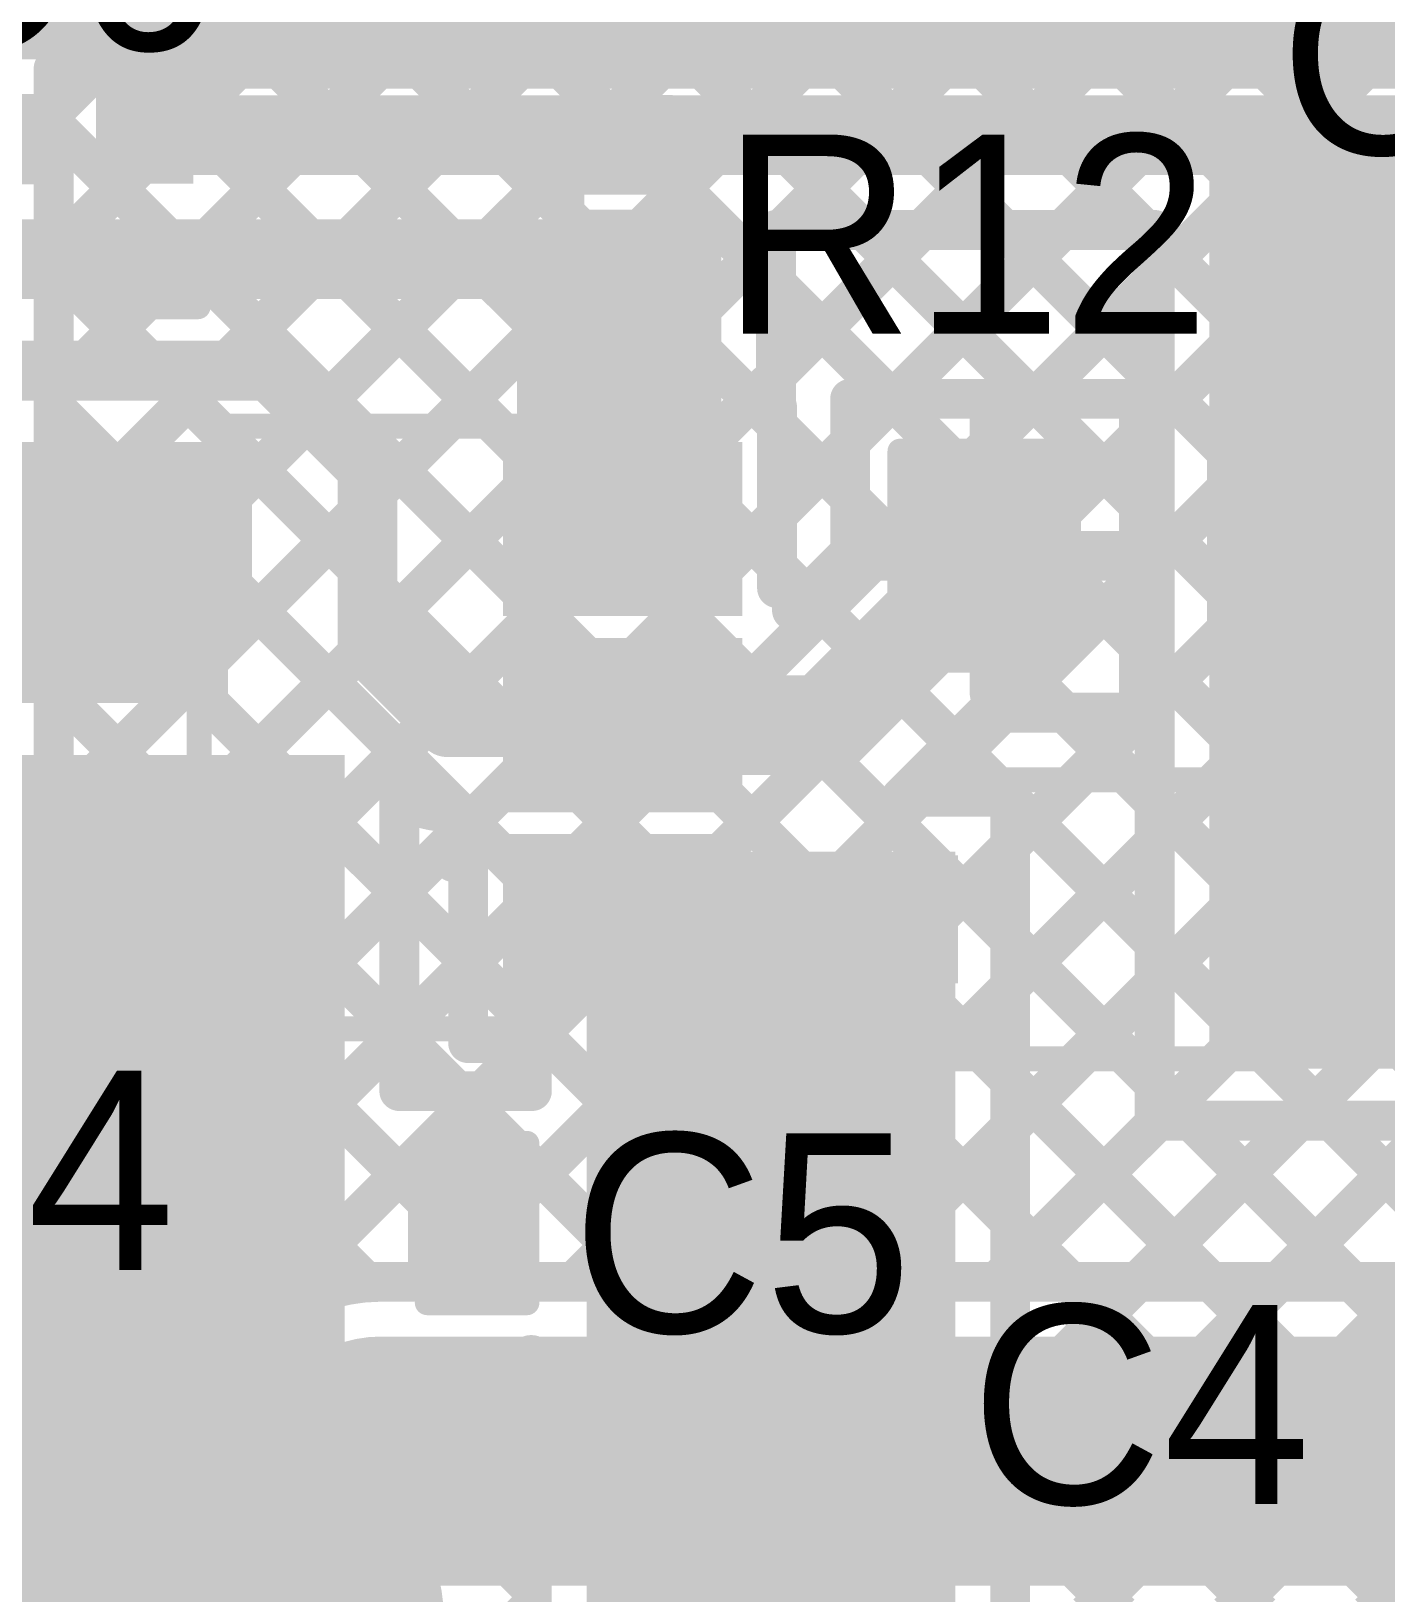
# Model space of a CAD drawing. Header units: millimetres. Extents: x 3.9 to 7.44, y 1.03 to 3.16.
# Drawn here: x 6.0355 to 6.3074, y 2.3202 to 2.6337 of the extents above; entities that cross this region are included whole.
import ezdxf

# ---------------------------------------------------------------- set-up
doc = ezdxf.new("R2010")
doc.units = ezdxf.units.MM
doc.header["$MEASUREMENT"] = 0
for name, color, linetype in [('BottomLayer', 5, 'Continuous'), ('MultiLayer', 9, 'Continuous'), ('TopLayer', 1, 'Continuous'), ('TopOverlay', 2, 'Continuous'), ('TopPaste', 8, 'Continuous'), ('TopSolder', 216, 'Continuous'), ('ViaHoleLayer', 16, 'Continuous')]:
    doc.layers.add(name, color=color, linetype=linetype)

# ---------------------------------------------------------------- blocks, each defined once
blk = doc.blocks.new('SOT23_5_12')
at = {"layer": 'TopLayer'}
for points in [[(-0.06921, 0.05287), (-0.06921, 0.02587), (-0.02921, 0.05287), (-0.02921, 0.02587)], [(0.02921, 0.05287), (0.02921, 0.02587), (0.06921, 0.05287), (0.06921, 0.02587)], [(-0.06921, 0.0135), (-0.06921, -0.0135), (-0.02921, 0.0135), (-0.02921, -0.0135)], [(-0.06921, -0.02587), (-0.06921, -0.05287), (-0.02921, -0.02587), (-0.02921, -0.05287)], [(0.02921, -0.02587), (0.02921, -0.05287), (0.06921, -0.02587), (0.06921, -0.05287)]]:
    blk.add_solid(points, dxfattribs=at)
at = {"layer": 'TopOverlay'}
for points, const_width in [([(-0.05019, 0.065, 1), (-0.05581, 0.065, 1)], 0.01), ([(-0.05831, 0.065, 1), (-0.05331, 0.065, 1)], 0.005), ([(-0.05269, 0.065, 1), (-0.04769, 0.065, 1)], 0.005), ([(-0.02881, 0.06102, 1), (-0.02631, 0.06102, 1)], 0.0025), ([(0.03221, 0.06102, 1), (0.03471, 0.06102, 1)], 0.0025), ([(0.03454, 0.01437, 1), (0.03704, 0.01437, 1)], 0.0025), ([(0.03454, -0.01319, 1), (0.03704, -0.01319, 1)], 0.0025), ([(-0.02981, -0.06002, 1), (-0.02731, -0.06002, 1)], 0.0025), ([(0.03121, -0.06002, 1), (0.03371, -0.06002, 1)], 0.0025)]:
    blk.add_lwpolyline(points, format="xyb", close=True, dxfattribs=dict(at, const_width=const_width))
at = {"layer": 'TopOverlay', "const_width": 0.005}
for points in [[(0.03346, 0.06102), (-0.02756, 0.06102)], [(0.03579, 0.01437), (0.03579, -0.01319)], [(0.03246, -0.06002), (-0.02856, -0.06002)]]:
    blk.add_lwpolyline(points, dxfattribs=at)
at = {"layer": 'TopPaste'}
for points in [[(-0.06921, 0.05287), (-0.06921, 0.02587), (-0.02921, 0.05287), (-0.02921, 0.02587)], [(0.02921, 0.05287), (0.02921, 0.02587), (0.06921, 0.05287), (0.06921, 0.02587)], [(-0.06921, 0.0135), (-0.06921, -0.0135), (-0.02921, 0.0135), (-0.02921, -0.0135)], [(-0.06921, -0.02587), (-0.06921, -0.05287), (-0.02921, -0.02587), (-0.02921, -0.05287)], [(0.02921, -0.02587), (0.02921, -0.05287), (0.06921, -0.02587), (0.06921, -0.05287)]]:
    blk.add_solid(points, dxfattribs=at)
at = {"layer": 'TopSolder'}
for points in [[(-0.07321, 0.05687), (-0.07321, 0.02187), (-0.02521, 0.05687), (-0.02521, 0.02187)], [(0.02521, 0.05687), (0.02521, 0.02187), (0.07321, 0.05687), (0.07321, 0.02187)], [(-0.07321, 0.0175), (-0.07321, -0.0175), (-0.02521, 0.0175), (-0.02521, -0.0175)], [(-0.07321, -0.02187), (-0.07321, -0.05687), (-0.02521, -0.02187), (-0.02521, -0.05687)], [(0.02521, -0.02187), (0.02521, -0.05687), (0.07321, -0.02187), (0.07321, -0.05687)]]:
    blk.add_solid(points, dxfattribs=at)
blk = doc.blocks.new('R___0201_20')
at = {"layer": 'TopLayer'}
for points in [[(-0.01614, -0.00728), (-0.00551, -0.00728), (-0.01614, 0.00728), (-0.00551, 0.00728)], [(0.00551, -0.00728), (0.01614, -0.00728), (0.00551, 0.00728), (0.01614, 0.00728)]]:
    blk.add_solid(points, dxfattribs=at)
at = {"layer": 'TopOverlay', "const_width": 0.005}
for points in [[(-0.019, 0.01), (-0.019, -0.01)], [(-0.019, 0.01), (0.019, 0.01)], [(0.019, 0.01), (0.019, -0.01)], [(-0.019, -0.01), (0.019, -0.01)]]:
    blk.add_lwpolyline(points, dxfattribs=at)
at = {"layer": 'TopOverlay', "const_width": 0.0025}
for points in [[(-0.02025, 0.01, 1), (-0.01775, 0.01, 1)], [(-0.02025, 0.01, 1), (-0.01775, 0.01, 1)], [(0.01775, 0.01, 1), (0.02025, 0.01, 1)], [(0.01775, 0.01, 1), (0.02025, 0.01, 1)], [(-0.02025, -0.01, 1), (-0.01775, -0.01, 1)], [(-0.02025, -0.01, 1), (-0.01775, -0.01, 1)], [(0.01775, -0.01, 1), (0.02025, -0.01, 1)], [(0.01775, -0.01, 1), (0.02025, -0.01, 1)]]:
    blk.add_lwpolyline(points, format="xyb", close=True, dxfattribs=at)
at = {"layer": 'TopPaste'}
for points in [[(-0.01614, -0.00728), (-0.00551, -0.00728), (-0.01614, 0.00728), (-0.00551, 0.00728)], [(0.00551, -0.00728), (0.01614, -0.00728), (0.00551, 0.00728), (0.01614, 0.00728)]]:
    blk.add_solid(points, dxfattribs=at)
at = {"layer": 'TopSolder'}
for points in [[(-0.02014, -0.01128), (-0.00151, -0.01128), (-0.02014, 0.01128), (-0.00151, 0.01128)], [(0.00151, -0.01128), (0.02014, -0.01128), (0.00151, 0.01128), (0.02014, 0.01128)]]:
    blk.add_solid(points, dxfattribs=at)
blk = doc.blocks.new('SPM5012T_100M_LR_24')
at = {"layer": 'TopLayer'}
for points in [[(-0.11417, -0.05512), (-0.05906, -0.05512), (-0.11417, 0.05512), (-0.05906, 0.05512)], [(0.05906, -0.05512), (0.11417, -0.05512), (0.05906, 0.05512), (0.11417, 0.05512)]]:
    blk.add_solid(points, dxfattribs=at)
at = {"layer": 'TopOverlay', "const_width": 0.005}
for points in [[(-0.108, 0.102), (-0.108, 0.066)], [(0.108, 0.102), (-0.108, 0.102)], [(0.108, 0.102), (0.108, 0.066)], [(-0.108, -0.065), (-0.108, -0.102)], [(0.108, -0.065), (0.108, -0.102)], [(0.108, -0.102), (-0.108, -0.102)]]:
    blk.add_lwpolyline(points, dxfattribs=at)
at = {"layer": 'TopOverlay'}
for points, const_width in [([(-0.10925, 0.102, 1), (-0.10675, 0.102, 1)], 0.0025), ([(-0.10925, 0.102, 1), (-0.10675, 0.102, 1)], 0.0025), ([(0.10675, 0.102, 1), (0.10925, 0.102, 1)], 0.0025), ([(0.10675, 0.102, 1), (0.10925, 0.102, 1)], 0.0025), ([(-0.10925, 0.066, 1), (-0.10675, 0.066, 1)], 0.0025), ([(0.10675, 0.066, 1), (0.10925, 0.066, 1)], 0.0025), ([(-0.10925, -0.065, 1), (-0.10675, -0.065, 1)], 0.0025), ([(-0.08617, -0.071, 1), (-0.09783, -0.071, 1)], 0.01), ([(0.10675, -0.065, 1), (0.10925, -0.065, 1)], 0.0025), ([(-0.10033, -0.071, 1), (-0.09533, -0.071, 1)], 0.005), ([(-0.08867, -0.071, 1), (-0.08367, -0.071, 1)], 0.005), ([(-0.10925, -0.102, 1), (-0.10675, -0.102, 1)], 0.0025), ([(-0.10925, -0.102, 1), (-0.10675, -0.102, 1)], 0.0025), ([(0.10675, -0.102, 1), (0.10925, -0.102, 1)], 0.0025), ([(0.10675, -0.102, 1), (0.10925, -0.102, 1)], 0.0025)]:
    blk.add_lwpolyline(points, format="xyb", close=True, dxfattribs=dict(at, const_width=const_width))
at = {"layer": 'TopPaste'}
for points in [[(-0.11417, -0.05512), (-0.05906, -0.05512), (-0.11417, 0.05512), (-0.05906, 0.05512)], [(0.05906, -0.05512), (0.11417, -0.05512), (0.05906, 0.05512), (0.11417, 0.05512)]]:
    blk.add_solid(points, dxfattribs=at)
at = {"layer": 'TopSolder'}
for points in [[(-0.11817, -0.05912), (-0.05506, -0.05912), (-0.11817, 0.05912), (-0.05506, 0.05912)], [(0.05506, -0.05912), (0.11817, -0.05912), (0.05506, 0.05912), (0.11817, 0.05912)]]:
    blk.add_solid(points, dxfattribs=at)
blk = doc.blocks.new('SDM2U20SD3_7_26')
at = {"layer": 'TopLayer'}
for points in [[(-0.02992, 0.00886), (-0.05315, 0.00886), (-0.02992, -0.00886), (-0.05315, -0.00886)], [(0.05315, 0.00886), (0.02992, 0.00886), (0.05315, -0.00886), (0.02992, -0.00886)]]:
    blk.add_solid(points, dxfattribs=at)
at = {"layer": 'TopOverlay', "const_width": 0.005}
for points in [[(-0.036, 0.017), (-0.036, 0.028)], [(-0.036, 0.028), (0.04, 0.028)], [(-0.036, -0.028), (-0.036, -0.017)], [(-0.036, -0.028), (0.04, -0.028)]]:
    blk.add_lwpolyline(points, dxfattribs=at)
at = {"layer": 'TopOverlay', "const_width": 0.0025}
for points in [[(-0.03725, 0.028, 1), (-0.03475, 0.028, 1)], [(-0.03725, 0.028, 1), (-0.03475, 0.028, 1)], [(0.03875, 0.028, 1), (0.04125, 0.028, 1)], [(-0.03725, 0.017, 1), (-0.03475, 0.017, 1)], [(-0.03725, -0.017, 1), (-0.03475, -0.017, 1)], [(-0.03725, -0.028, 1), (-0.03475, -0.028, 1)], [(-0.03725, -0.028, 1), (-0.03475, -0.028, 1)], [(0.03875, -0.028, 1), (0.04125, -0.028, 1)]]:
    blk.add_lwpolyline(points, format="xyb", close=True, dxfattribs=at)
at = {"layer": 'TopOverlay'}
for points in [[(0.03998, 0.012), (0.07998, 0.012), (0.03998, 0.03), (0.07998, 0.03)], [(0.05598, -0.013), (0.07998, -0.013), (0.05598, 0.013), (0.07998, 0.013)], [(0.03998, -0.03), (0.07998, -0.03), (0.03998, -0.012), (0.07998, -0.012)]]:
    blk.add_solid(points, dxfattribs=at)
at = {"layer": 'TopPaste'}
for points in [[(-0.02992, 0.00886), (-0.05315, 0.00886), (-0.02992, -0.00886), (-0.05315, -0.00886)], [(0.05315, 0.00886), (0.02992, 0.00886), (0.05315, -0.00886), (0.02992, -0.00886)]]:
    blk.add_solid(points, dxfattribs=at)
at = {"layer": 'TopSolder'}
for points in [[(-0.02592, 0.01286), (-0.05715, 0.01286), (-0.02592, -0.01286), (-0.05715, -0.01286)], [(0.05715, 0.01286), (0.02592, 0.01286), (0.05715, -0.01286), (0.02592, -0.01286)]]:
    blk.add_solid(points, dxfattribs=at)
blk = doc.blocks.new('C__0603_29')
at = {"layer": 'TopLayer'}
for points in [[(-0.045, 0.0175), (-0.045, -0.0175), (-0.015, 0.0175), (-0.015, -0.0175)], [(0.015, 0.0175), (0.015, -0.0175), (0.045, 0.0175), (0.045, -0.0175)]]:
    blk.add_solid(points, dxfattribs=at)
at = {"layer": 'TopOverlay', "const_width": 0.005}
for points in [[(-0.049, 0.021), (-0.049, -0.021)], [(-0.018, 0.021), (-0.049, 0.021)], [(0.049, 0.021), (0.018, 0.021)], [(0.049, 0.021), (0.049, -0.021)], [(-0.018, -0.021), (-0.049, -0.021)], [(0.049, -0.021), (0.018, -0.021)]]:
    blk.add_lwpolyline(points, dxfattribs=at)
at = {"layer": 'TopOverlay', "const_width": 0.0025}
for points in [[(-0.05025, 0.021, 1), (-0.04775, 0.021, 1)], [(-0.05025, 0.021, 1), (-0.04775, 0.021, 1)], [(-0.01925, 0.021, 1), (-0.01675, 0.021, 1)], [(0.01675, 0.021, 1), (0.01925, 0.021, 1)], [(0.04775, 0.021, 1), (0.05025, 0.021, 1)], [(0.04775, 0.021, 1), (0.05025, 0.021, 1)], [(-0.05025, -0.021, 1), (-0.04775, -0.021, 1)], [(-0.05025, -0.021, 1), (-0.04775, -0.021, 1)], [(-0.01925, -0.021, 1), (-0.01675, -0.021, 1)], [(0.01675, -0.021, 1), (0.01925, -0.021, 1)], [(0.04775, -0.021, 1), (0.05025, -0.021, 1)], [(0.04775, -0.021, 1), (0.05025, -0.021, 1)]]:
    blk.add_lwpolyline(points, format="xyb", close=True, dxfattribs=at)
at = {"layer": 'TopPaste'}
for points in [[(-0.045, 0.0175), (-0.045, -0.0175), (-0.015, 0.0175), (-0.015, -0.0175)], [(0.015, 0.0175), (0.015, -0.0175), (0.045, 0.0175), (0.045, -0.0175)]]:
    blk.add_solid(points, dxfattribs=at)
at = {"layer": 'TopSolder'}
for points in [[(-0.04736, 0.01986), (-0.04736, -0.01986), (-0.01264, 0.01986), (-0.01264, -0.01986)], [(0.01264, 0.01986), (0.01264, -0.01986), (0.04736, 0.01986), (0.04736, -0.01986)]]:
    blk.add_solid(points, dxfattribs=at)
blk = doc.blocks.new('CAP_0201_30')
at = {"layer": 'TopLayer'}
for points in [[(-0.01772, -0.00591), (-0.00591, -0.00591), (-0.01772, 0.00591), (-0.00591, 0.00591)], [(0.00591, -0.00591), (0.01772, -0.00591), (0.00591, 0.00591), (0.01772, 0.00591)]]:
    blk.add_solid(points, dxfattribs=at)
at = {"layer": 'TopOverlay', "const_width": 0.005}
for points in [[(-0.008, 0.009), (-0.021, 0.009)], [(-0.021, -0.009), (-0.021, 0.009)], [(0.021, 0.009), (0.008, 0.009)], [(0.021, -0.009), (0.021, 0.009)], [(-0.008, -0.009), (-0.021, -0.009)], [(0.021, -0.009), (0.008, -0.009)]]:
    blk.add_lwpolyline(points, dxfattribs=at)
at = {"layer": 'TopOverlay', "const_width": 0.0025}
for points in [[(-0.02225, 0.009, 1), (-0.01975, 0.009, 1)], [(-0.02225, 0.009, 1), (-0.01975, 0.009, 1)], [(-0.00925, 0.009, 1), (-0.00675, 0.009, 1)], [(0.00675, 0.009, 1), (0.00925, 0.009, 1)], [(0.01975, 0.009, 1), (0.02225, 0.009, 1)], [(0.01975, 0.009, 1), (0.02225, 0.009, 1)], [(-0.02225, -0.009, 1), (-0.01975, -0.009, 1)], [(-0.02225, -0.009, 1), (-0.01975, -0.009, 1)], [(-0.00925, -0.009, 1), (-0.00675, -0.009, 1)], [(0.00675, -0.009, 1), (0.00925, -0.009, 1)], [(0.01975, -0.009, 1), (0.02225, -0.009, 1)], [(0.01975, -0.009, 1), (0.02225, -0.009, 1)]]:
    blk.add_lwpolyline(points, format="xyb", close=True, dxfattribs=at)
at = {"layer": 'TopPaste'}
for points in [[(-0.01772, -0.00591), (-0.00591, -0.00591), (-0.01772, 0.00591), (-0.00591, 0.00591)], [(0.00591, -0.00591), (0.01772, -0.00591), (0.00591, 0.00591), (0.01772, 0.00591)]]:
    blk.add_solid(points, dxfattribs=at)
at = {"layer": 'TopSolder'}
for points in [[(-0.01988, -0.00807), (-0.00374, -0.00807), (-0.01988, 0.00807), (-0.00374, 0.00807)], [(0.00374, -0.00807), (0.01988, -0.00807), (0.00374, 0.00807), (0.01988, 0.00807)]]:
    blk.add_solid(points, dxfattribs=at)
blk = doc.blocks.new('C__0402_31')
at = {"layer": 'TopLayer'}
for points in [[(-0.0095, -0.0125), (-0.0095, 0.0125), (-0.0275, -0.0125), (-0.0275, 0.0125)], [(0.0275, -0.0125), (0.0275, 0.0125), (0.0095, -0.0125), (0.0095, 0.0125)]]:
    blk.add_solid(points, dxfattribs=at)
at = {"layer": 'TopOverlay', "const_width": 0.005}
for points in [[(-0.031, 0.016), (-0.011, 0.016)], [(-0.031, -0.016), (-0.031, 0.016)], [(0.011, 0.016), (0.031, 0.016)], [(0.031, -0.016), (0.031, 0.016)], [(-0.031, -0.016), (-0.011, -0.016)], [(0.011, -0.016), (0.031, -0.016)]]:
    blk.add_lwpolyline(points, dxfattribs=at)
at = {"layer": 'TopOverlay', "const_width": 0.0025}
for points in [[(-0.03225, 0.016, 1), (-0.02975, 0.016, 1)], [(-0.03225, 0.016, 1), (-0.02975, 0.016, 1)], [(-0.01225, 0.016, 1), (-0.00975, 0.016, 1)], [(0.00975, 0.016, 1), (0.01225, 0.016, 1)], [(0.02975, 0.016, 1), (0.03225, 0.016, 1)], [(0.02975, 0.016, 1), (0.03225, 0.016, 1)], [(-0.03225, -0.016, 1), (-0.02975, -0.016, 1)], [(-0.03225, -0.016, 1), (-0.02975, -0.016, 1)], [(-0.01225, -0.016, 1), (-0.00975, -0.016, 1)], [(0.00975, -0.016, 1), (0.01225, -0.016, 1)], [(0.02975, -0.016, 1), (0.03225, -0.016, 1)], [(0.02975, -0.016, 1), (0.03225, -0.016, 1)]]:
    blk.add_lwpolyline(points, format="xyb", close=True, dxfattribs=at)
at = {"layer": 'TopPaste'}
for points in [[(-0.0095, -0.0125), (-0.0095, 0.0125), (-0.0275, -0.0125), (-0.0275, 0.0125)], [(0.0275, -0.0125), (0.0275, 0.0125), (0.0095, -0.0125), (0.0095, 0.0125)]]:
    blk.add_solid(points, dxfattribs=at)
at = {"layer": 'TopSolder'}
for points in [[(-0.00714, -0.01486), (-0.00714, 0.01486), (-0.02986, -0.01486), (-0.02986, 0.01486)], [(0.02986, -0.01486), (0.02986, 0.01486), (0.00714, -0.01486), (0.00714, 0.01486)]]:
    blk.add_solid(points, dxfattribs=at)
blk = doc.blocks.new('CAP_0201_32')
at = {"layer": 'TopLayer'}
for points in [[(-0.01772, -0.00591), (-0.00591, -0.00591), (-0.01772, 0.00591), (-0.00591, 0.00591)], [(0.00591, -0.00591), (0.01772, -0.00591), (0.00591, 0.00591), (0.01772, 0.00591)]]:
    blk.add_solid(points, dxfattribs=at)
at = {"layer": 'TopOverlay', "const_width": 0.005}
for points in [[(-0.021, 0.009), (-0.008, 0.009)], [(-0.021, -0.009), (-0.021, 0.009)], [(0.008, 0.009), (0.021, 0.009)], [(0.021, -0.009), (0.021, 0.009)], [(-0.021, -0.009), (-0.008, -0.009)], [(0.008, -0.009), (0.021, -0.009)]]:
    blk.add_lwpolyline(points, dxfattribs=at)
at = {"layer": 'TopOverlay', "const_width": 0.0025}
for points in [[(-0.02225, 0.009, 1), (-0.01975, 0.009, 1)], [(-0.02225, 0.009, 1), (-0.01975, 0.009, 1)], [(-0.00925, 0.009, 1), (-0.00675, 0.009, 1)], [(0.00675, 0.009, 1), (0.00925, 0.009, 1)], [(0.01975, 0.009, 1), (0.02225, 0.009, 1)], [(0.01975, 0.009, 1), (0.02225, 0.009, 1)], [(-0.02225, -0.009, 1), (-0.01975, -0.009, 1)], [(-0.02225, -0.009, 1), (-0.01975, -0.009, 1)], [(-0.00925, -0.009, 1), (-0.00675, -0.009, 1)], [(0.00675, -0.009, 1), (0.00925, -0.009, 1)], [(0.01975, -0.009, 1), (0.02225, -0.009, 1)], [(0.01975, -0.009, 1), (0.02225, -0.009, 1)]]:
    blk.add_lwpolyline(points, format="xyb", close=True, dxfattribs=at)
at = {"layer": 'TopPaste'}
for points in [[(-0.01772, -0.00591), (-0.00591, -0.00591), (-0.01772, 0.00591), (-0.00591, 0.00591)], [(0.00591, -0.00591), (0.01772, -0.00591), (0.00591, 0.00591), (0.01772, 0.00591)]]:
    blk.add_solid(points, dxfattribs=at)
at = {"layer": 'TopSolder'}
for points in [[(-0.01988, -0.00807), (-0.00374, -0.00807), (-0.01988, 0.00807), (-0.00374, 0.00807)], [(0.00374, -0.00807), (0.01988, -0.00807), (0.00374, 0.00807), (0.01988, 0.00807)]]:
    blk.add_solid(points, dxfattribs=at)

msp = doc.modelspace()

# ---------------------------------------------------------------- linework, layer by layer
at = {"layer": 'BottomLayer'}
for points, const_width in [([(6.04, 2.62624), (6.37185, 2.62624)], 0.008), ([(6.04, 2.41961), (6.24663, 2.62624)], 0.008), ([(6.04, 2.39133), (6.27491, 2.62624)], 0.008), ([(6.04, 2.4479), (6.21835, 2.62624)], 0.008), ([(6.04, 2.36304), (6.3032, 2.62624)], 0.008), ([(6.04, 2.50447), (6.16178, 2.62624)], 0.008), ([(6.04, 2.47618), (6.19006, 2.62624)], 0.008), ([(6.04, 2.6176), (6.04864, 2.62624)], 0.008), ([(6.04, 2.56103), (6.10521, 2.62624)], 0.008), ([(6.04, 2.53275), (6.13349, 2.62624)], 0.008), ([(6.04, 2.58932), (6.07692, 2.62624)], 0.008), ([(6.04, 2.34096), (6.04, 2.62624)], 0.008), ([(6.05703, 2.62624), (6.30064, 2.38263)], 0.008), ([(6.05855, 2.35331), (6.33148, 2.62624)], 0.008), ([(6.08531, 2.62624), (6.32892, 2.38263)], 0.008), ([(6.1136, 2.62624), (6.35721, 2.38263)], 0.008), ([(6.11616, 2.38263), (6.35977, 2.62624)], 0.008), ([(6.14188, 2.62624), (6.38549, 2.38263)], 0.008), ([(6.17017, 2.62624), (6.31285, 2.48355)], 0.008), ([(6.19845, 2.62624), (6.31689, 2.5078)], 0.008), ([(6.22674, 2.62624), (6.32978, 2.5232)], 0.008), ([(6.25502, 2.62624), (6.35005, 2.53121)], 0.008), ([(6.2833, 2.62624), (6.38455, 2.525)], 0.008), ([(6.14444, 2.38263), (6.37995, 2.61814)], 0.008), ([(6.04, 2.61499), (6.27236, 2.38263)], 0.008), ([(6.17273, 2.38263), (6.39409, 2.604)], 0.008), ([(6.04, 2.5867), (6.24407, 2.38263)], 0.008), ([(6.04, 2.55842), (6.21579, 2.38263)], 0.008), ([(6.04, 2.53013), (6.1875, 2.38263)], 0.008), ([(6.04, 2.50185), (6.15922, 2.38263)], 0.008), ([(6.20101, 2.38263), (6.31286, 2.49448)], 0.008), ([(6.04, 2.47357), (6.13093, 2.38263)], 0.008), ([(6.22929, 2.38263), (6.31688, 2.47022)], 0.008), ([(6.25758, 2.38263), (6.32976, 2.45481)], 0.008), ([(6.04, 2.44528), (6.10276, 2.38252)], 0.008), ([(6.28586, 2.38263), (6.35003, 2.4468)], 0.008), ([(6.04, 2.417), (6.08265, 2.37434)], 0.008), ([(6.04, 2.38871), (6.0684, 2.36031)], 0.008), ([(6.10563, 2.38263), (6.45329, 2.38263)], 0.008), ([(6.06251, 2.35442), (6.08013, 2.37204)], 0.008), ([(6.072, 2.313), (6.10563, 2.34663)], 0.05), ([(6.10563, 2.34663), (6.45329, 2.34663)], 0.05), ([(6.04, 2.36043), (6.05067, 2.34976)], 0.008)]:
    msp.add_lwpolyline(points, dxfattribs=dict(at, const_width=const_width))
for points, const_width in [([(6.038, 2.62624, 1), (6.042, 2.62624, 1)], 0.004), ([(6.038, 2.62624, 1), (6.042, 2.62624, 1)], 0.004), ([(6.04664, 2.62624, 1), (6.05064, 2.62624, 1)], 0.004), ([(6.05503, 2.62624, 1), (6.05903, 2.62624, 1)], 0.004), ([(6.07492, 2.62624, 1), (6.07892, 2.62624, 1)], 0.004), ([(6.08331, 2.62624, 1), (6.08731, 2.62624, 1)], 0.004), ([(6.10321, 2.62624, 1), (6.10721, 2.62624, 1)], 0.004), ([(6.1116, 2.62624, 1), (6.1156, 2.62624, 1)], 0.004), ([(6.13149, 2.62624, 1), (6.13549, 2.62624, 1)], 0.004), ([(6.13988, 2.62624, 1), (6.14388, 2.62624, 1)], 0.004), ([(6.15978, 2.62624, 1), (6.16378, 2.62624, 1)], 0.004), ([(6.16817, 2.62624, 1), (6.17217, 2.62624, 1)], 0.004), ([(6.18806, 2.62624, 1), (6.19206, 2.62624, 1)], 0.004), ([(6.19645, 2.62624, 1), (6.20045, 2.62624, 1)], 0.004), ([(6.21634, 2.62624, 1), (6.22035, 2.62624, 1)], 0.004), ([(6.22474, 2.62624, 1), (6.22874, 2.62624, 1)], 0.004), ([(6.24463, 2.62624, 1), (6.24863, 2.62624, 1)], 0.004), ([(6.25302, 2.62624, 1), (6.25702, 2.62624, 1)], 0.004), ([(6.27291, 2.62624, 1), (6.27691, 2.62624, 1)], 0.004), ([(6.2813, 2.62624, 1), (6.2853, 2.62624, 1)], 0.004), ([(6.3012, 2.62624, 1), (6.3052, 2.62624, 1)], 0.004), ([(6.038, 2.6176, 1), (6.042, 2.6176, 1)], 0.004), ([(6.038, 2.61499, 1), (6.042, 2.61499, 1)], 0.004), ([(6.038, 2.58932, 1), (6.042, 2.58932, 1)], 0.004), ([(6.038, 2.5867, 1), (6.042, 2.5867, 1)], 0.004), ([(6.038, 2.56103, 1), (6.042, 2.56103, 1)], 0.004), ([(6.038, 2.55842, 1), (6.042, 2.55842, 1)], 0.004), ([(6.038, 2.53275, 1), (6.042, 2.53275, 1)], 0.004), ([(6.038, 2.53013, 1), (6.042, 2.53013, 1)], 0.004), ([(6.038, 2.50447, 1), (6.042, 2.50447, 1)], 0.004), ([(6.038, 2.50185, 1), (6.042, 2.50185, 1)], 0.004), ([(6.038, 2.47618, 1), (6.042, 2.47618, 1)], 0.004), ([(6.038, 2.47357, 1), (6.042, 2.47357, 1)], 0.004), ([(6.038, 2.4479, 1), (6.042, 2.4479, 1)], 0.004), ([(6.038, 2.44528, 1), (6.042, 2.44528, 1)], 0.004), ([(6.038, 2.41961, 1), (6.042, 2.41961, 1)], 0.004), ([(6.038, 2.417, 1), (6.042, 2.417, 1)], 0.004), ([(6.038, 2.39133, 1), (6.042, 2.39133, 1)], 0.004), ([(6.038, 2.38871, 1), (6.042, 2.38871, 1)], 0.004), ([(6.10076, 2.38252, 1), (6.10476, 2.38252, 1)], 0.004), ([(6.10363, 2.38263, 1), (6.10763, 2.38263, 1)], 0.004), ([(6.10363, 2.38263, 1), (6.10763, 2.38263, 1)], 0.004), ([(6.10363, 2.38263, 1), (6.10763, 2.38263, 1)], 0.004), ([(6.11416, 2.38263, 1), (6.11816, 2.38263, 1)], 0.004), ([(6.12893, 2.38263, 1), (6.13293, 2.38263, 1)], 0.004), ([(6.14244, 2.38263, 1), (6.14644, 2.38263, 1)], 0.004), ([(6.15722, 2.38263, 1), (6.16122, 2.38263, 1)], 0.004), ([(6.17073, 2.38263, 1), (6.17473, 2.38263, 1)], 0.004), ([(6.1855, 2.38263, 1), (6.1895, 2.38263, 1)], 0.004), ([(6.19901, 2.38263, 1), (6.20301, 2.38263, 1)], 0.004), ([(6.21379, 2.38263, 1), (6.21779, 2.38263, 1)], 0.004), ([(6.22729, 2.38263, 1), (6.23129, 2.38263, 1)], 0.004), ([(6.24207, 2.38263, 1), (6.24607, 2.38263, 1)], 0.004), ([(6.25558, 2.38263, 1), (6.25958, 2.38263, 1)], 0.004), ([(6.27036, 2.38263, 1), (6.27435, 2.38263, 1)], 0.004), ([(6.28386, 2.38263, 1), (6.28786, 2.38263, 1)], 0.004), ([(6.29864, 2.38263, 1), (6.30264, 2.38263, 1)], 0.004), ([(6.08065, 2.37434, 1), (6.08465, 2.37434, 1)], 0.004), ([(6.07813, 2.37204, 1), (6.08213, 2.37204, 1)], 0.004), ([(6.07813, 2.37204, 1), (6.08213, 2.37204, 1)], 0.004), ([(6.07818, 2.37209, 1), (6.08218, 2.37209, 1)], 0.004), ([(6.09313, 2.34663, 1), (6.11813, 2.34663, 1)], 0.025), ([(6.09313, 2.34663, 1), (6.11813, 2.34663, 1)], 0.025), ([(6.038, 2.36304, 1), (6.042, 2.36304, 1)], 0.004), ([(6.038, 2.36043, 1), (6.042, 2.36043, 1)], 0.004), ([(6.0664, 2.36031, 1), (6.0704, 2.36031, 1)], 0.004), ([(6.06051, 2.35442, 1), (6.06451, 2.35442, 1)], 0.004), ([(6.06051, 2.35442, 1), (6.06451, 2.35442, 1)], 0.004), ([(6.05655, 2.35331, 1), (6.06055, 2.35331, 1)], 0.004), ([(6.04867, 2.34976, 1), (6.05267, 2.34976, 1)], 0.004), ([(6.038, 2.34096, 1), (6.042, 2.34096, 1)], 0.004), ([(6.038, 2.34096, 1), (6.042, 2.34096, 1)], 0.004), ([(6.05625, 2.313, 1), (6.08775, 2.313, 1)], 0.0315), ([(6.0595, 2.313, 1), (6.0845, 2.313, 1)], 0.025)]:
    msp.add_lwpolyline(points, format="xyb", close=True, dxfattribs=dict(at, const_width=const_width))
at = {"layer": 'BottomLayer', "const_width": 0.008}
for points in [[(6.08013, 2.37204, -0.199396), (6.10563, 2.38263)], [(6.08018, 2.37209, -0.198912), (6.10563, 2.38263)], [(6.04, 2.34096, -0.158161), (6.06251, 2.35442)]]:
    msp.add_lwpolyline(points, format="xyb", dxfattribs=at)
at = {"layer": 'MultiLayer', "const_width": 0.0315}
msp.add_lwpolyline([(6.05625, 2.313, 1), (6.08775, 2.313, 1)], format="xyb", close=True, dxfattribs=at)
at = {"layer": 'TopLayer'}
for points, const_width in [([(5.959, 2.61712), (6.04002, 2.61712)], 0.008), ([(6.0294, 2.607), (6.03952, 2.61712)], 0.008), ([(6.03786, 2.61712), (6.04002, 2.61497)], 0.008), ([(6.04002, 2.607), (6.04002, 2.61712)], 0.008), ([(6.15302, 2.61123), (6.154, 2.61025)], 0.01), ([(5.988, 2.607), (6.04002, 2.607)], 0.008), ([(6.185, 2.59384), (6.261, 2.59384)], 0.008), ([(6.185, 2.56461), (6.21423, 2.59384)], 0.008), ([(6.185, 2.55829), (6.185, 2.59384)], 0.008), ([(6.20257, 2.59384), (6.23649, 2.55992)], 0.008), ([(6.20859, 2.55992), (6.24251, 2.59384)], 0.008), ([(6.23086, 2.59384), (6.261, 2.56369)], 0.008), ([(6.261, 2.415), (6.261, 2.59384)], 0.008), ([(6.15302, 2.58761), (6.154, 2.58859)], 0.01), ([(6.185, 2.58312), (6.20821, 2.55992)], 0.008), ([(6.23687, 2.55992), (6.261, 2.58404)], 0.008), ([(6.009, 2.56559), (6.08341, 2.56559)], 0.012), ([(6.08341, 2.56559), (6.103, 2.546)], 0.012), ([(6.18521, 2.52192), (6.18521, 2.55829)], 0.008), ([(6.19988, 2.55992), (6.25788, 2.55992)], 0.008), ([(6.19988, 2.52912), (6.19988, 2.55992)], 0.008), ([(6.25788, 2.49692), (6.25788, 2.55992)], 0.008), ([(6.18521, 2.55463), (6.19988, 2.53996)], 0.008), ([(6.22888, 2.52842), (6.22888, 2.55592)], 0.01), ([(6.25788, 2.55264), (6.261, 2.55576)], 0.008), ([(6.18521, 2.53654), (6.19988, 2.55121)], 0.008), ([(6.103, 2.51), (6.103, 2.546)], 0.012), ([(6.25788, 2.53853), (6.261, 2.53541)], 0.008), ([(6.289, 2.45542), (6.289, 2.52842)], 0.025), ([(6.02179, 2.53379), (6.05579, 2.53379)], 0.012), ([(6.154, 2.534), (6.15421, 2.53379)], 0.01), ([(6.19488, 2.49442), (6.22888, 2.52842)], 0.02), ([(6.18821, 2.51745), (6.19988, 2.52912)], 0.008), ([(6.20388, 2.52842), (6.22888, 2.52842)], 0.01), ([(6.22888, 2.52842), (6.25388, 2.52842)], 0.01), ([(6.22888, 2.50092), (6.22888, 2.52842)], 0.01), ([(6.25788, 2.52436), (6.261, 2.52748)], 0.008), ([(6.18521, 2.52634), (6.19116, 2.5204)], 0.008), ([(6.18821, 2.51745), (6.18821, 2.52192)], 0.008), ([(6.103, 2.51), (6.119, 2.494)], 0.012), ([(6.25788, 2.51024), (6.261, 2.50712)], 0.008), ([(6.15421, 2.49442), (6.19488, 2.49442)], 0.02), ([(6.232, 2.47019), (6.261, 2.49919)], 0.008), ([(6.119, 2.494), (6.15379, 2.494)], 0.012), ([(6.15379, 2.494), (6.15421, 2.49442)], 0.012), ([(6.21016, 2.48), (6.22708, 2.49692)], 0.008), ([(6.21352, 2.48), (6.23044, 2.49692)], 0.008), ([(6.22708, 2.49692), (6.25788, 2.49692)], 0.008), ([(6.24292, 2.49692), (6.261, 2.47884)], 0.008), ([(6.22086, 2.4907), (6.23156, 2.48)], 0.008), ([(6.10939, 2.42092), (6.10939, 2.47998)], 0.008), ([(6.21016, 2.48), (6.232, 2.48)], 0.008), ([(6.232, 2.316), (6.232, 2.48)], 0.008), ([(6.232, 2.47956), (6.261, 2.45056)], 0.008), ([(6.12021, 2.46692), (6.12021, 2.477)], 0.008), ([(6.10939, 2.46071), (6.12021, 2.47154)], 0.008), ([(6.232, 2.44191), (6.261, 2.47091)], 0.008), ([(6.12321, 2.43055), (6.12321, 2.46692)], 0.008), ([(6.10939, 2.46075), (6.12321, 2.44692)], 0.008), ([(6.232, 2.45127), (6.261, 2.42227)], 0.008), ([(6.10939, 2.43243), (6.12321, 2.44626)], 0.008), ([(6.232, 2.41362), (6.261, 2.44262)], 0.008), ([(6.10939, 2.43246), (6.12093, 2.42092)], 0.008), ([(6.12321, 2.43055), (6.136, 2.43055)], 0.008), ([(6.12616, 2.42092), (6.13579, 2.43055)], 0.008), ([(6.136, 2.42092), (6.136, 2.43055)], 0.008), ([(6.232, 2.42299), (6.33899, 2.316)], 0.008), ([(6.10939, 2.42092), (6.136, 2.42092)], 0.008), ([(6.1225, 2.39442), (6.1225, 2.41692)], 0.01), ([(6.232, 2.38534), (6.26166, 2.415)], 0.008), ([(6.232, 2.35705), (6.28995, 2.415)], 0.008), ([(6.232, 2.32877), (6.31823, 2.415)], 0.008), ([(6.24751, 2.316), (6.34651, 2.415)], 0.008), ([(6.26157, 2.415), (6.322, 2.415)], 0.008), ([(6.26157, 2.415), (6.322, 2.415)], 0.008), ([(6.26827, 2.415), (6.36727, 2.316)], 0.008), ([(6.2758, 2.316), (6.3748, 2.415)], 0.008), ([(6.29656, 2.415), (6.466, 2.24556)], 0.008), ([(6.30408, 2.316), (6.40308, 2.415)], 0.008), ([(6.18461, 2.23242), (6.18461, 2.39439)], 0.025), ([(6.232, 2.3947), (6.3107, 2.316)], 0.008), ([(6.13572, 2.33851), (6.13572, 2.36792)], 0.008), ([(6.136, 2.167), (6.136, 2.36792)], 0.008), ([(6.232, 2.36642), (6.28242, 2.316)], 0.008), ([(6.11581, 2.35842), (6.13172, 2.35842)], 0.01), ([(6.11581, 2.34251), (6.11581, 2.35842)], 0.01), ([(6.12861, 2.33851), (6.13572, 2.34562)], 0.008), ([(6.10939, 2.33851), (6.13572, 2.33851)], 0.008), ([(6.10939, 2.3332), (6.10939, 2.33851)], 0.008), ([(6.11326, 2.32317), (6.12861, 2.33851)], 0.008), ([(6.11848, 2.33851), (6.136, 2.321)], 0.008), ([(6.232, 2.33813), (6.25413, 2.316)], 0.008), ([(6.10939, 2.29101), (6.136, 2.31762)], 0.008)]:
    msp.add_lwpolyline(points, dxfattribs=dict(at, const_width=const_width))
for points, const_width in [([(6.03586, 2.61712, 1), (6.03986, 2.61712, 1)], 0.004), ([(6.03752, 2.61712, 1), (6.04152, 2.61712, 1)], 0.004), ([(6.03802, 2.61712, 1), (6.04202, 2.61712, 1)], 0.004), ([(6.03802, 2.61712, 1), (6.04202, 2.61712, 1)], 0.004), ([(6.03802, 2.61497, 1), (6.04202, 2.61497, 1)], 0.004), ([(6.15052, 2.61123, 1), (6.15552, 2.61123, 1)], 0.005), ([(6.1515, 2.61025, 1), (6.1565, 2.61025, 1)], 0.005), ([(6.03802, 2.607, 1), (6.04202, 2.607, 1)], 0.004), ([(6.03802, 2.607, 1), (6.04202, 2.607, 1)], 0.004), ([(6.183, 2.59384, 1), (6.187, 2.59384, 1)], 0.004), ([(6.183, 2.59384, 1), (6.187, 2.59384, 1)], 0.004), ([(6.20057, 2.59384, 1), (6.20457, 2.59384, 1)], 0.004), ([(6.21223, 2.59384, 1), (6.21623, 2.59384, 1)], 0.004), ([(6.22886, 2.59384, 1), (6.23286, 2.59384, 1)], 0.004), ([(6.24051, 2.59384, 1), (6.24451, 2.59384, 1)], 0.004), ([(6.259, 2.59384, 1), (6.263, 2.59384, 1)], 0.004), ([(6.259, 2.59384, 1), (6.263, 2.59384, 1)], 0.004), ([(6.1515, 2.58859, 1), (6.1565, 2.58859, 1)], 0.005), ([(6.15052, 2.58761, 1), (6.15552, 2.58761, 1)], 0.005), ([(6.183, 2.58312, 1), (6.187, 2.58312, 1)], 0.004), ([(6.259, 2.58404, 1), (6.263, 2.58404, 1)], 0.004), ([(6.08041, 2.56559, 1), (6.08641, 2.56559, 1)], 0.006), ([(6.08041, 2.56559, 1), (6.08641, 2.56559, 1)], 0.006), ([(6.183, 2.56461, 1), (6.187, 2.56461, 1)], 0.004), ([(6.259, 2.56369, 1), (6.263, 2.56369, 1)], 0.004), ([(6.183, 2.55829, 1), (6.187, 2.55829, 1)], 0.004), ([(6.18321, 2.55829, 1), (6.18721, 2.55829, 1)], 0.004), ([(6.19788, 2.55992, 1), (6.20188, 2.55992, 1)], 0.004), ([(6.19788, 2.55992, 1), (6.20188, 2.55992, 1)], 0.004), ([(6.20621, 2.55992, 1), (6.21021, 2.55992, 1)], 0.004), ([(6.20659, 2.55992, 1), (6.21059, 2.55992, 1)], 0.004), ([(6.23449, 2.55992, 1), (6.23849, 2.55992, 1)], 0.004), ([(6.23487, 2.55992, 1), (6.23887, 2.55992, 1)], 0.004), ([(6.25588, 2.55992, 1), (6.25988, 2.55992, 1)], 0.004), ([(6.25588, 2.55992, 1), (6.25988, 2.55992, 1)], 0.004), ([(6.18321, 2.55463, 1), (6.18721, 2.55463, 1)], 0.004), ([(6.22638, 2.55592, 1), (6.23138, 2.55592, 1)], 0.005), ([(6.259, 2.55576, 1), (6.263, 2.55576, 1)], 0.004), ([(6.25588, 2.55264, 1), (6.25988, 2.55264, 1)], 0.004), ([(6.19788, 2.55121, 1), (6.20188, 2.55121, 1)], 0.004), ([(6.1, 2.546, 1), (6.106, 2.546, 1)], 0.006), ([(6.1, 2.546, 1), (6.106, 2.546, 1)], 0.006), ([(6.19788, 2.53996, 1), (6.20188, 2.53996, 1)], 0.004), ([(6.18321, 2.53654, 1), (6.18721, 2.53654, 1)], 0.004), ([(6.25588, 2.53853, 1), (6.25988, 2.53853, 1)], 0.004), ([(6.28275, 2.52842, 1), (6.29525, 2.52842, 1)], 0.0125), ([(6.05279, 2.53379, 1), (6.05879, 2.53379, 1)], 0.006), ([(6.1515, 2.534, 1), (6.1565, 2.534, 1)], 0.005), ([(6.15171, 2.53379, 1), (6.15671, 2.53379, 1)], 0.005), ([(6.22388, 2.52842, 1), (6.23388, 2.52842, 1)], 0.01), ([(6.259, 2.53541, 1), (6.263, 2.53541, 1)], 0.004), ([(6.19788, 2.52912, 1), (6.20188, 2.52912, 1)], 0.004), ([(6.19788, 2.52912, 1), (6.20188, 2.52912, 1)], 0.004), ([(6.20138, 2.52842, 1), (6.20638, 2.52842, 1)], 0.005), ([(6.22638, 2.52842, 1), (6.23138, 2.52842, 1)], 0.005), ([(6.22638, 2.52842, 1), (6.23138, 2.52842, 1)], 0.005), ([(6.22638, 2.52842, 1), (6.23138, 2.52842, 1)], 0.005), ([(6.22638, 2.52842, 1), (6.23138, 2.52842, 1)], 0.005), ([(6.25138, 2.52842, 1), (6.25638, 2.52842, 1)], 0.005), ([(6.259, 2.52748, 1), (6.263, 2.52748, 1)], 0.004), ([(6.18321, 2.52634, 1), (6.18721, 2.52634, 1)], 0.004), ([(6.25588, 2.52436, 1), (6.25988, 2.52436, 1)], 0.004), ([(6.18321, 2.52192, 1), (6.18721, 2.52192, 1)], 0.004), ([(6.18621, 2.52192, 1), (6.19021, 2.52192, 1)], 0.004), ([(6.18916, 2.5204, 1), (6.19316, 2.5204, 1)], 0.004), ([(6.18621, 2.51745, 1), (6.19021, 2.51745, 1)], 0.004), ([(6.18621, 2.51745, 1), (6.19021, 2.51745, 1)], 0.004), ([(6.1, 2.51, 1), (6.106, 2.51, 1)], 0.006), ([(6.1, 2.51, 1), (6.106, 2.51, 1)], 0.006), ([(6.25588, 2.51024, 1), (6.25988, 2.51024, 1)], 0.004), ([(6.259, 2.50712, 1), (6.263, 2.50712, 1)], 0.004), ([(6.22638, 2.50092, 1), (6.23138, 2.50092, 1)], 0.005), ([(6.14921, 2.49442, 1), (6.15921, 2.49442, 1)], 0.01), ([(6.18988, 2.49442, 1), (6.19988, 2.49442, 1)], 0.01), ([(6.18988, 2.49442, 1), (6.19988, 2.49442, 1)], 0.01), ([(6.259, 2.49919, 1), (6.263, 2.49919, 1)], 0.004), ([(6.116, 2.494, 1), (6.122, 2.494, 1)], 0.006), ([(6.116, 2.494, 1), (6.122, 2.494, 1)], 0.006), ([(6.15079, 2.494, 1), (6.15679, 2.494, 1)], 0.006), ([(6.15079, 2.494, 1), (6.15679, 2.494, 1)], 0.006), ([(6.15121, 2.49442, 1), (6.15721, 2.49442, 1)], 0.006), ([(6.22508, 2.49692, 1), (6.22908, 2.49692, 1)], 0.004), ([(6.22508, 2.49692, 1), (6.22908, 2.49692, 1)], 0.004), ([(6.22844, 2.49692, 1), (6.23244, 2.49692, 1)], 0.004), ([(6.24092, 2.49692, 1), (6.24492, 2.49692, 1)], 0.004), ([(6.25588, 2.49692, 1), (6.25988, 2.49692, 1)], 0.004), ([(6.25588, 2.49692, 1), (6.25988, 2.49692, 1)], 0.004), ([(6.21886, 2.4907, 1), (6.22286, 2.4907, 1)], 0.004), ([(6.10739, 2.47998, 1), (6.11139, 2.47998, 1)], 0.004), ([(6.10739, 2.47998, 1), (6.11139, 2.47998, 1)], 0.004), ([(6.10739, 2.47998, 1), (6.11139, 2.47998, 1)], 0.004), ([(6.20816, 2.48, 1), (6.21216, 2.48, 1)], 0.004), ([(6.20816, 2.48, 1), (6.21216, 2.48, 1)], 0.004), ([(6.21152, 2.48, 1), (6.21552, 2.48, 1)], 0.004), ([(6.22956, 2.48, 1), (6.23356, 2.48, 1)], 0.004), ([(6.23, 2.48, 1), (6.234, 2.48, 1)], 0.004), ([(6.23, 2.48, 1), (6.234, 2.48, 1)], 0.004), ([(6.23, 2.47956, 1), (6.234, 2.47956, 1)], 0.004), ([(6.117, 2.477, 1), (6.121, 2.477, 1)], 0.004), ([(6.117, 2.477, 1), (6.121, 2.477, 1)], 0.004), ([(6.11821, 2.477, 1), (6.12221, 2.477, 1)], 0.004), ([(6.259, 2.47884, 1), (6.263, 2.47884, 1)], 0.004), ([(6.11821, 2.47154, 1), (6.12221, 2.47154, 1)], 0.004), ([(6.23, 2.47019, 1), (6.234, 2.47019, 1)], 0.004), ([(6.259, 2.47091, 1), (6.263, 2.47091, 1)], 0.004), ([(6.11821, 2.46692, 1), (6.12221, 2.46692, 1)], 0.004), ([(6.12121, 2.46692, 1), (6.12521, 2.46692, 1)], 0.004), ([(6.28275, 2.45542, 1), (6.29525, 2.45542, 1)], 0.0125), ([(6.10739, 2.46075, 1), (6.11139, 2.46075, 1)], 0.004), ([(6.10739, 2.46071, 1), (6.11139, 2.46071, 1)], 0.004), ([(6.23, 2.45127, 1), (6.234, 2.45127, 1)], 0.004), ([(6.259, 2.45056, 1), (6.263, 2.45056, 1)], 0.004), ([(6.12121, 2.44692, 1), (6.12521, 2.44692, 1)], 0.004), ([(6.12121, 2.44626, 1), (6.12521, 2.44626, 1)], 0.004), ([(6.23, 2.44191, 1), (6.234, 2.44191, 1)], 0.004), ([(6.259, 2.44262, 1), (6.263, 2.44262, 1)], 0.004), ([(6.10739, 2.43246, 1), (6.11139, 2.43246, 1)], 0.004), ([(6.10739, 2.43243, 1), (6.11139, 2.43243, 1)], 0.004), ([(6.12121, 2.43055, 1), (6.12521, 2.43055, 1)], 0.004), ([(6.12121, 2.43055, 1), (6.12521, 2.43055, 1)], 0.004), ([(6.13379, 2.43055, 1), (6.13779, 2.43055, 1)], 0.004), ([(6.134, 2.43055, 1), (6.138, 2.43055, 1)], 0.004), ([(6.134, 2.43055, 1), (6.138, 2.43055, 1)], 0.004), ([(6.23, 2.42299, 1), (6.234, 2.42299, 1)], 0.004), ([(6.10739, 2.42092, 1), (6.11139, 2.42092, 1)], 0.004), ([(6.10739, 2.42092, 1), (6.11139, 2.42092, 1)], 0.004), ([(6.11893, 2.42092, 1), (6.12293, 2.42092, 1)], 0.004), ([(6.12416, 2.42092, 1), (6.12816, 2.42092, 1)], 0.004), ([(6.134, 2.42092, 1), (6.138, 2.42092, 1)], 0.004), ([(6.134, 2.42092, 1), (6.138, 2.42092, 1)], 0.004), ([(6.259, 2.42227, 1), (6.263, 2.42227, 1)], 0.004), ([(6.12, 2.41692, 1), (6.125, 2.41692, 1)], 0.005), ([(6.23, 2.41362, 1), (6.234, 2.41362, 1)], 0.004), ([(6.259, 2.415, 1), (6.263, 2.415, 1)], 0.004), ([(6.25957, 2.415, 1), (6.26357, 2.415, 1)], 0.004), ([(6.25957, 2.415, 1), (6.26357, 2.415, 1)], 0.004), ([(6.25966, 2.415, 1), (6.26366, 2.415, 1)], 0.004), ([(6.26627, 2.415, 1), (6.27027, 2.415, 1)], 0.004), ([(6.28795, 2.415, 1), (6.29195, 2.415, 1)], 0.004), ([(6.29456, 2.415, 1), (6.29856, 2.415, 1)], 0.004), ([(6.17836, 2.39439, 1), (6.19086, 2.39439, 1)], 0.0125), ([(6.12, 2.39442, 1), (6.125, 2.39442, 1)], 0.005), ([(6.23, 2.3947, 1), (6.234, 2.3947, 1)], 0.004), ([(6.23, 2.38534, 1), (6.234, 2.38534, 1)], 0.004), ([(6.13372, 2.36792, 1), (6.13772, 2.36792, 1)], 0.004), ([(6.134, 2.36792, 1), (6.138, 2.36792, 1)], 0.004), ([(6.23, 2.36642, 1), (6.234, 2.36642, 1)], 0.004), ([(6.11331, 2.35842, 1), (6.11831, 2.35842, 1)], 0.005), ([(6.11331, 2.35842, 1), (6.11831, 2.35842, 1)], 0.005), ([(6.12922, 2.35842, 1), (6.13422, 2.35842, 1)], 0.005), ([(6.23, 2.35705, 1), (6.234, 2.35705, 1)], 0.004), ([(6.13372, 2.34562, 1), (6.13772, 2.34562, 1)], 0.004), ([(6.11331, 2.34251, 1), (6.11831, 2.34251, 1)], 0.005), ([(6.05625, 2.313, 1), (6.08775, 2.313, 1)], 0.0315), ([(6.10739, 2.33851, 1), (6.11139, 2.33851, 1)], 0.004), ([(6.10739, 2.33851, 1), (6.11139, 2.33851, 1)], 0.004), ([(6.11648, 2.33851, 1), (6.12048, 2.33851, 1)], 0.004), ([(6.12661, 2.33851, 1), (6.13061, 2.33851, 1)], 0.004), ([(6.12661, 2.33851, 1), (6.13061, 2.33851, 1)], 0.004), ([(6.13372, 2.33851, 1), (6.13772, 2.33851, 1)], 0.004), ([(6.13372, 2.33851, 1), (6.13772, 2.33851, 1)], 0.004), ([(6.23, 2.33813, 1), (6.234, 2.33813, 1)], 0.004), ([(6.10739, 2.3332, 1), (6.11139, 2.3332, 1)], 0.004), ([(6.10739, 2.3332, 1), (6.11139, 2.3332, 1)], 0.004), ([(6.23, 2.32877, 1), (6.234, 2.32877, 1)], 0.004), ([(6.11126, 2.32317, 1), (6.11526, 2.32317, 1)], 0.004), ([(6.134, 2.321, 1), (6.138, 2.321, 1)], 0.004), ([(6.134, 2.31762, 1), (6.138, 2.31762, 1)], 0.004)]:
    msp.add_lwpolyline(points, format="xyb", close=True, dxfattribs=dict(at, const_width=const_width))
at = {"layer": 'TopLayer', "const_width": 0.008}
for points in [[(6.119, 2.477, -0.151414), (6.10939, 2.47998)], [(6.119, 2.477, -0.151414), (6.10939, 2.47998)], [(6.10939, 2.3332, -0.124498), (6.1145, 2.313)]]:
    msp.add_lwpolyline(points, format="xyb", dxfattribs=at)
at = {"layer": 'TopLayer'}
for points in [[(5.97, 2.812), (5.97, 2.62812), (6.31153, 2.812), (6.31153, 2.62812)], [(6.311, 2.62084), (6.05102, 2.62084), (6.311, 2.60484), (6.05102, 2.60484)], [(6.272, 2.426), (6.311, 2.426), (6.272, 2.613), (6.311, 2.613)], [(5.999, 2.58), (6.162, 2.58), (5.999, 2.596), (6.162, 2.596)], [(6.133, 2.52), (6.174, 2.52), (6.133, 2.596), (6.174, 2.596)], [(6.075, 2.49883), (6.075, 2.54683), (5.998, 2.49883), (5.998, 2.54683)], [(6.27257, 2.54642), (6.27257, 2.426), (6.39457, 2.54642), (6.39457, 2.426)], [(5.99639, 2.48842), (5.99639, 2.179), (6.09839, 2.48842), (6.09839, 2.179)], [(6.147, 2.178), (6.221, 2.178), (6.147, 2.469), (6.221, 2.469)]]:
    msp.add_solid(points, dxfattribs=at)
at = {"layer": 'TopOverlay', "const_width": 0.008}
for points in [[(6.2065, 2.3605), (6.214, 2.353)], [(6.134, 2.353), (6.214, 2.353)], [(6.2065, 2.3455), (6.214, 2.353)]]:
    msp.add_lwpolyline(points, dxfattribs=at)
at = {"layer": 'TopOverlay', "const_width": 0.004}
for points in [[(6.2045, 2.3605, 1), (6.2085, 2.3605, 1)], [(6.132, 2.353, 1), (6.136, 2.353, 1)], [(6.212, 2.353, 1), (6.216, 2.353, 1)], [(6.212, 2.353, 1), (6.216, 2.353, 1)], [(6.212, 2.353, 1), (6.216, 2.353, 1)], [(6.2045, 2.3455, 1), (6.2085, 2.3455, 1)]]:
    msp.add_lwpolyline(points, format="xyb", close=True, dxfattribs=at)
at = {"layer": 'ViaHoleLayer', "const_width": 0.01575}
msp.add_lwpolyline([(6.06413, 2.313, 1), (6.07987, 2.313, 1)], format="xyb", close=True, dxfattribs=at)

# ---------------------------------------------------------------- block references
for name, p, rotation in [('CAP_0201_30', (6.06, 2.59942), 270), ('R___0201_20', (6.154, 2.59942), 90), ('SOT23_5_12', (6.105, 2.49442), 180), ('C__0603_29', (6.25888, 2.52842), 180), ('SDM2U20SD3_7_26', (6.24746, 2.45542), 360), ('C__0402_31', (6.104, 2.39442), 360), ('CAP_0201_32', (6.104, 2.35842), 360), ('SPM5012T_100M_LR_24', (6.101, 2.23342), 180)]:
    msp.add_blockref(name, p, dxfattribs=dict(rotation=rotation))

# ---------------------------------------------------------------- texts
at = {"layer": 'TopOverlay'}
for s, p in [('C6', (6.005, 2.63)), ('C1', (6.286, 2.60904)), ('R12', (6.174, 2.573)), ('U4', (5.996, 2.385)), ('C5', (6.144, 2.37242)), ('C4', (6.224, 2.338))]:
    msp.add_text(s, height=0.04, dxfattribs=at).set_placement(p)

doc.saveas('drawing.dxf')
